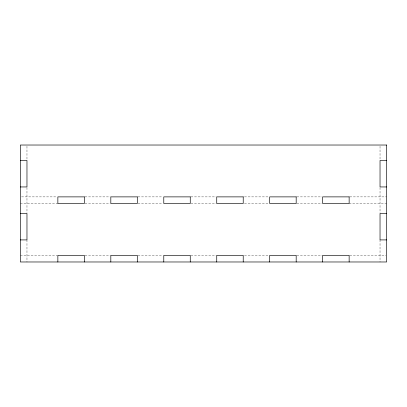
<?xml version="1.0" encoding="UTF-8"?>
<svg xmlns="http://www.w3.org/2000/svg" width="407" height="407" viewBox="0 0 407 407"><rect width="100%" height="100%" fill="white"/><g stroke="black" fill="none" stroke-linecap="round" stroke-linejoin="round"><path stroke-width="0.31" stroke-dasharray="2.04 1.53" d="M21.556 196.881L57.234 196.881M84.971 196.881L110.19 196.881M137.932 196.881L162.52 196.881M190.893 196.881L216.107 196.881M244.48 196.881L269.068 196.881M296.81 196.881L322.029 196.881M349.766 196.881L386.65 196.881M20.35 203.5L57.86 203.5M84.971 203.5L110.19 203.5M137.932 203.5L162.52 203.5M190.893 203.5L216.107 203.5M244.48 203.5L269.068 203.5M296.81 203.5L322.029 203.5M349.14 203.5L386.65 203.5M20.35 255.357L57.234 255.357M84.971 255.357L110.19 255.357M137.932 255.357L162.52 255.357M190.893 255.357L216.107 255.357M244.48 255.357L269.068 255.357M296.81 255.357L322.029 255.357M349.766 255.357L386.05 255.357M380.031 146.261L380.031 159.854M380.031 187.581L380.031 212.8M380.031 239.911L380.031 261.976M26.969 146.261L26.969 159.854M26.969 187.581L26.969 212.8M26.969 239.911L26.969 261.976"/><path stroke-width="0.61" d="M20.35 160.47L26.969 160.47L26.969 186.95L20.35 186.95M386.65 160.47L380.031 160.47L380.031 186.95L386.65 186.95M20.35 213.431L26.969 213.431L26.969 239.911L20.35 239.911M386.65 213.431L380.031 213.431L380.031 239.911L386.65 239.911M349.14 261.976L349.14 255.357L322.659 255.357L322.659 261.976M296.179 261.976L296.179 255.357L269.699 255.357L269.699 261.976M243.218 261.976L243.218 255.357L216.738 255.357L216.738 261.976M190.262 261.976L190.262 255.357L163.782 255.357L163.782 261.976M137.301 261.976L137.301 255.357L110.821 255.357L110.821 261.976M84.341 261.976L84.341 255.357L57.86 255.357L57.86 261.976M386.65 145.024L20.35 145.024L20.35 261.976L386.65 261.976L386.65 145.024M84.341 196.881L57.86 196.881L57.86 203.5L84.341 203.5L84.341 196.881M137.301 196.881L110.821 196.881L110.821 203.5L137.301 203.5L137.301 196.881M190.262 196.881L163.782 196.881L163.782 203.5L190.262 203.5L190.262 196.881M243.218 196.881L216.738 196.881L216.738 203.5L243.218 203.5L243.218 196.881M296.179 196.881L269.699 196.881L269.699 203.5L296.179 203.5L296.179 196.881M349.14 196.881L322.659 196.881L322.659 203.5L349.14 203.5L349.14 196.881"/></g></svg>
